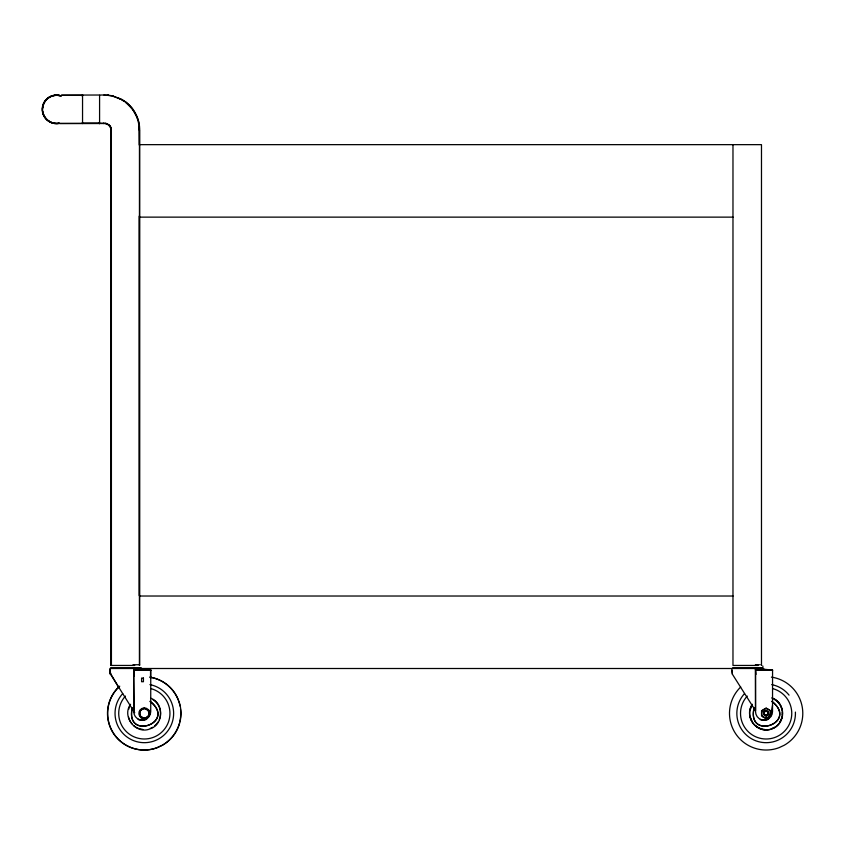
<?xml version="1.0" encoding="UTF-8"?>
<svg xmlns="http://www.w3.org/2000/svg" width="845" height="845" viewBox="0 0 845 845"><rect width="100%" height="100%" fill="white"/><g stroke="black" fill="none" stroke-linecap="round" stroke-linejoin="round"><path stroke-width="1.27" d="M150.547 678.303L150.547 670.043M772.562 670.043L772.531 711.617A8.492 8.492 0 0 1 764.028 720.109A8.492 8.492 0 0 1 755.536 711.617L755.536 668.501L772.562 670.043L755.641 670.317L772.562 670.328M110.304 673.243L118.902 687.693M763.489 713.043C764.714 707.233 772.425 713.94 766.837 715.99C763.31 717.014 762.232 711.342 765.633 710.751M772.531 705.3L771.643 710.339L768.443 719.211M132.211 708.194C124.902 739.924 175.422 724.144 151.35 702.216M754.015 708.194C746.705 739.924 797.226 724.144 773.164 702.216M149.037 712.557L149.84 710.339M132.316 707.909C124.69 741.794 177.809 721.926 149.808 701.361M754.12 707.909C746.494 741.794 799.613 721.926 771.612 701.361M130.563 704.276C121.416 716.655 136.003 734.981 150.125 728.844C163.877 724.482 164.236 702.85 150.579 698.139M752.367 704.276C743.22 716.655 757.807 734.981 771.929 728.844C785.681 724.482 786.04 702.85 772.383 698.139M146.639 719.211L145.931 719.602A13.098 13.098 0 0 1 138.485 719.676L138.062 719.169M61.548 95.115L104.188 95.01M61.537 95.369L83.201 95.369M82.335 123.254L103.777 123.254M59.794 123.359L99.583 123.359M59.784 123.613L103.777 123.518M139.626 144.653L761.482 144.653L761.482 665.448M139.626 217.133L733.069 217.133M139.626 596.021L733.069 596.021M132.992 664.73L139.562 664.73M755.398 664.73L759.465 664.73M760.827 664.73L761.366 664.73M134.714 665.448L110.959 665.448L110.959 130.912L110.505 127.563L108.424 124.817M758.092 665.448L732.974 665.448L732.974 144.653M110.494 668.099L141.347 668.099M732.509 668.099L763.151 668.099M110.41 668.321L141.442 668.321M732.414 668.321L763.246 668.321M109.903 668.501L763.753 668.501M150.759 670.328L133.837 670.022L150.759 670.043L150.727 711.617A8.492 8.492 0 0 1 142.224 720.109A8.492 8.492 0 0 1 133.732 711.617L133.647 668.501L134.302 676.042M103.977 95.01L108.202 95.126M104.97 95.295L108.181 95.379M103.565 123.254L105.445 123.307M103.565 123.518L105.424 123.56M108.002 95.126L112.945 95.918M107.97 95.379L111.709 95.971M105.234 123.307L106.343 123.454M105.213 123.56L107.114 123.972M142.879 729.499L137.967 728.263A16.192 16.192 0 0 1 133.679 725.57M112.734 95.918L121.86 99.414M112.67 96.172L120.655 99.129M106.132 123.454L110.072 125.894M106.069 123.708L107.896 124.342M766.711 711.258C772.679 715.44 760.352 717.056 765.042 711.469A2.197 2.197 0 0 1 768.211 712.631A2.197 2.197 0 0 1 766.521 715.546C756.37 711.184 774.865 708.385 766.552 715.673A2.197 2.197 0 0 1 763.943 713.381L764.197 714.5M118.289 98.104L120.444 99.129M106.998 123.729L109.29 125.387M121.648 99.414C132.855 105.329 140.006 117.856 139.668 130.489L139.668 665.448M121.733 99.636L124.722 101.59M121.522 99.636L124.511 101.59M107.695 124.342L108.635 124.817M125.662 102.034L132.433 108.804L137.08 117.254M125.715 102.245L132.443 108.963M125.514 102.245C131.461 106.861 136.013 113.346 137.946 120.666M760.194 719.581L760.289 719.676A13.098 13.098 0 0 0 767.735 719.602M109.258 125.208L110.336 126.782M109.861 125.894L110.716 127.563M731.907 669.874L732.383 674.226L755.536 710.772L755.451 668.501L755.969 674.416M110.579 674.226L110.103 669.874L110.579 674.226L134.725 712.768M762.697 665.944L762.982 666.483M109.903 669.874L110.515 674.458L110.336 673.285M110.568 126.655L111.223 128.345M137.112 117.159L138.506 121.796M110.748 127.479L111.17 665.448M138.548 121.743L139.457 130.489L139.414 665.448M138.295 121.796L138.696 124.152M731.95 669.948L732.383 674.226M109.934 669.948L110.368 674.226M139.298 126.496L139.414 130.5M139.087 126.496L139.203 144.991M111.371 129.232L111.424 665.448M133.647 668.501L134.218 711.532M139.203 216.14L139.203 595.619M99.583 95.316L99.583 123.613M99.383 122.599L99.383 123.613M82.546 95.01L82.546 123.518M82.335 95.01L82.335 96.372M82.335 122.747L82.335 123.518M772.985 688.686A25.625 25.625 0 0 1 789.462 723.996A25.625 25.625 0 0 1 752.008 734.749A25.625 25.625 0 0 1 747.244 696.079M781.836 717.342A16.192 16.192 0 0 1 779.851 722M774.442 727.281A16.192 16.192 0 0 1 772.161 728.411M764.683 729.499A16.192 16.192 0 0 1 755.483 725.57M752.24 721.683A16.192 16.192 0 0 1 750.36 716.982M750.444 709.42A16.192 16.192 0 0 1 752.43 704.762M774.759 699.671A16.192 16.192 0 0 1 780.041 705.079M781.171 707.36A16.192 16.192 0 0 1 781.921 709.779M782.29 712.293A16.192 16.192 0 0 1 782.269 714.838M771.791 697.885A16.488 16.488 0 0 1 781.319 719.834A16.488 16.488 0 0 1 758.905 728.2A16.488 16.488 0 0 1 751.723 705.374M795.409 712.092A29.3 29.3 0 0 1 756.127 740.917A29.3 29.3 0 0 1 744.529 693.597M771.717 684.619A29.3 29.3 0 0 1 789.061 695.139M771.422 677.12A36.641 36.641 0 0 1 784.192 745.269L778.984 747.698A36.641 36.641 0 0 1 740.727 686.985M59.076 123.169A14.038 14.038 0 0 1 42.472 108.889A14.038 14.038 0 0 1 60.006 95.77M59.118 123.412A14.291 14.291 0 0 1 42.25 108.266A14.291 14.291 0 0 1 61.252 95.886M180.566 709.473A36.641 36.641 0 0 1 179.731 722.053M179.446 723.162A36.641 36.641 0 0 1 162.177 745.269L156.969 747.698A36.641 36.641 0 0 1 118.712 686.985M150.537 677.299A36.641 36.641 0 0 1 178.443 700.537M178.834 701.614A36.641 36.641 0 0 1 180.038 706.061M59.287 123.169A14.038 14.038 0 0 1 44.627 116.504M44.046 115.427A14.038 14.038 0 0 1 42.915 111.941M42.715 108.276A14.038 14.038 0 0 1 60.206 95.77M59.33 123.412A14.291 14.291 0 0 1 42.461 108.266A14.291 14.291 0 0 1 61.463 95.886M151.171 688.686A25.625 25.625 0 0 1 167.648 723.996A25.625 25.625 0 0 1 130.204 734.749A25.625 25.625 0 0 1 125.44 696.079M152.956 699.671A16.192 16.192 0 0 1 159.219 719.75M158.036 722A16.192 16.192 0 0 1 154.709 725.813M152.639 727.281A16.192 16.192 0 0 1 150.357 728.411M131.904 723.753A16.192 16.192 0 0 1 128.546 716.982M128.641 709.42A16.192 16.192 0 0 1 129.454 707.011M149.914 684.619A29.3 29.3 0 0 1 171.598 724.112A29.3 29.3 0 0 1 128.82 738.234A29.3 29.3 0 0 1 122.726 693.597M149.607 677.12A36.641 36.641 0 0 1 162.388 745.269L157.181 747.698A36.641 36.641 0 0 1 119.758 686.193M144.337 708.089L139.752 710.729L139.752 716.032L144.337 718.672L148.921 716.032L148.921 710.729L144.337 708.089M766.14 708.089L761.556 710.729L761.556 716.032L766.14 718.672L770.724 716.032L770.724 710.729L766.14 708.089M143.428 678.06L141.59 678.06L141.59 681.725L143.428 681.725L143.428 678.06M150.759 670.043L133.732 668.501L150.759 670.043M762.898 716.623A4.584 4.584 0 0 0 770.566 714.564A4.584 4.584 0 0 0 764.957 708.955A4.584 4.584 0 0 0 762.898 716.623M141.168 717.838A5.471 5.471 0 0 0 149.776 713.888A5.471 5.471 0 0 0 142.055 708.406A5.471 5.471 0 0 0 141.168 717.838M142.044 717.352A4.584 4.584 0 0 0 148.921 713.381A4.584 4.584 0 0 0 142.044 709.409A4.584 4.584 0 0 0 142.044 717.352"/></g></svg>
